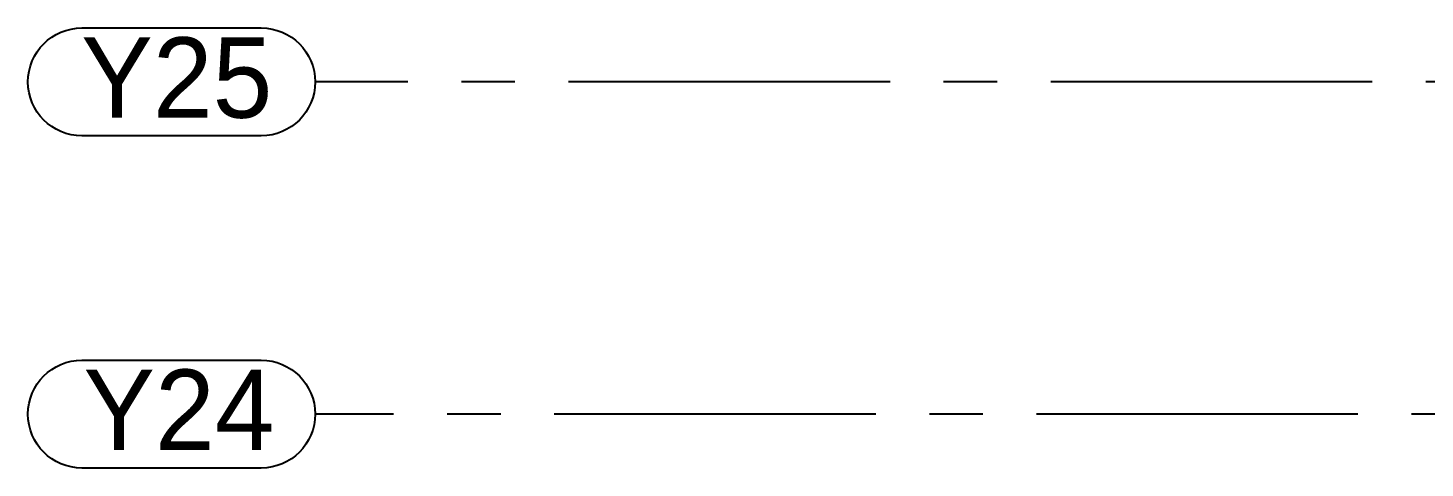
# Model space of a CAD drawing. Header units: millimetres. Extents: x 1066295 to 1300022, y -5734212 to -5454663.
# Drawn here: x 1179742 to 1183002, y -5710498 to -5709472 of the extents above; entities that cross this region are included whole.
import ezdxf

# ---------------------------------------------------------------- set-up
doc = ezdxf.new("R2010")
doc.units = ezdxf.units.MM
doc.header["$LTSCALE"] = 1000
doc.header["$MEASUREMENT"] = 0
for name, pattern in [('AUDIT_D_120904163729-0', [0]), ('T9_KEY PLAN(TYPICAL FLOOR)$0$T8_REFUGE COLUMNS$0$AUDIT_D_120904163729-0', [0]), ('T9_KEY PLAN(TYPICAL FLOOR)$0$T8_REFUGE COLUMNS$0$CENTER2', [1.125, 0.75, -0.125, 0.125, -0.125])]:
    doc.linetypes.add(name, pattern=pattern)
doc.layers.get('0').update_dxf_attribs({"linetype": 'AUDIT_D_120904163729-0'})
doc.layers.add('T9_KEY PLAN(TYPICAL FLOOR)$0$T8(T9 IS SIMILAR)$0$D&W', color=8, linetype='Continuous', lineweight=25)
for name, color, linetype in [('T9_KEY PLAN(TYPICAL FLOOR)$0$T8_REFUGE COLUMNS$0$A-CENTERLINE', 193, 'T9_KEY PLAN(TYPICAL FLOOR)$0$T8_REFUGE COLUMNS$0$CENTER2'), ('T9_KEY PLAN(TYPICAL FLOOR)$0$T8_REFUGE COLUMNS$0$A-COLUMN GRID NUMBERING', 4, 'T9_KEY PLAN(TYPICAL FLOOR)$0$T8_REFUGE COLUMNS$0$AUDIT_D_120904163729-0'), ('T9_KEY PLAN(TYPICAL FLOOR)$0$T8_TYPICAL COLUMNS$0$A-RCC COLS', 3, 'Continuous')]:
    doc.layers.add(name, color=color, linetype=linetype)
doc.styles.add('T9_KEY PLAN(TYPICAL FLOOR)$0$T8_REFUGE COLUMNS$0$STANDARD', font='GOTHIC.TTF')

# ---------------------------------------------------------------- blocks, each defined once
blk = doc.blocks.new('T9_KEY PLAN(TYPICAL FLOOR)$0$T8_REFUGE COLUMNS')
at = {"layer": 'T9_KEY PLAN(TYPICAL FLOOR)$0$T8_REFUGE COLUMNS$0$A-CENTERLINE'}
for p, q in [((1217248.2, -5707199.9), (1182156.9, -5707199.9)), ((1217215, -5707974.9), (1182156.9, -5707974.9))]:
    blk.add_line(p, q, dxfattribs=at)
at = {"layer": 'T9_KEY PLAN(TYPICAL FLOOR)$0$T8_REFUGE COLUMNS$0$A-COLUMN GRID NUMBERING', "linetype": 'ByBlock'}
for points in [[(1181612.7, -5707325.7, -1), (1181612.7, -5707074), (1182031.1, -5707074, -1), (1182031.1, -5707325.7)], [(1181612.7, -5708100.7, -1), (1181612.7, -5707849), (1182031.1, -5707849, -1), (1182031.1, -5708100.7)]]:
    blk.add_lwpolyline(points, format="xyb", close=True, dxfattribs=at)
at = {"layer": 'T9_KEY PLAN(TYPICAL FLOOR)$0$T8_REFUGE COLUMNS$0$A-COLUMN GRID NUMBERING', "linetype": 'ByBlock', "char_height": 187.5, "attachment_point": 1, "style": 'T9_KEY PLAN(TYPICAL FLOOR)$0$T8_REFUGE COLUMNS$0$STANDARD'}
for s, insert in [('Y25', (1181611, -5707096)), ('Y24', (1181616.1, -5707871))]:
    blk.add_mtext_dynamic_manual_height_columns(s, width=444.685, gutter_width=500, heights=[0], dxfattribs=dict(at, insert=insert))
blk = doc.blocks.new('T9_KEY PLAN(TYPICAL FLOOR)$0$T8_TYPICAL COLUMNS')
at = {"layer": 'T9_KEY PLAN(TYPICAL FLOOR)$0$T8_TYPICAL COLUMNS$0$A-RCC COLS', "linetype": 'ByBlock'}
blk.add_blockref('T9_KEY PLAN(TYPICAL FLOOR)$0$T8_REFUGE COLUMNS', (0, 0), dxfattribs=at)
blk = doc.blocks.new('T9_KEY PLAN(TYPICAL FLOOR)')
at = {"layer": 'T9_KEY PLAN(TYPICAL FLOOR)$0$T8(T9 IS SIMILAR)$0$D&W', "color": 8, "linetype": 'ByBlock'}
blk.add_blockref('T9_KEY PLAN(TYPICAL FLOOR)$0$T8_TYPICAL COLUMNS', (0, 0), dxfattribs=at)
blk = doc.blocks.new('T9_PROFILE SECTIONS')
at = {"linetype": 'ByBlock'}
blk.add_blockref('T9_KEY PLAN(TYPICAL FLOOR)', (0.1954, 0.8356), dxfattribs=at)

msp = doc.modelspace()

# ---------------------------------------------------------------- block references
at = {"linetype": 'ByBlock'}
msp.add_blockref('T9_PROFILE SECTIONS', (-1745.2, -2398.4, 0.4), dxfattribs=at)

doc.saveas('drawing.dxf')
